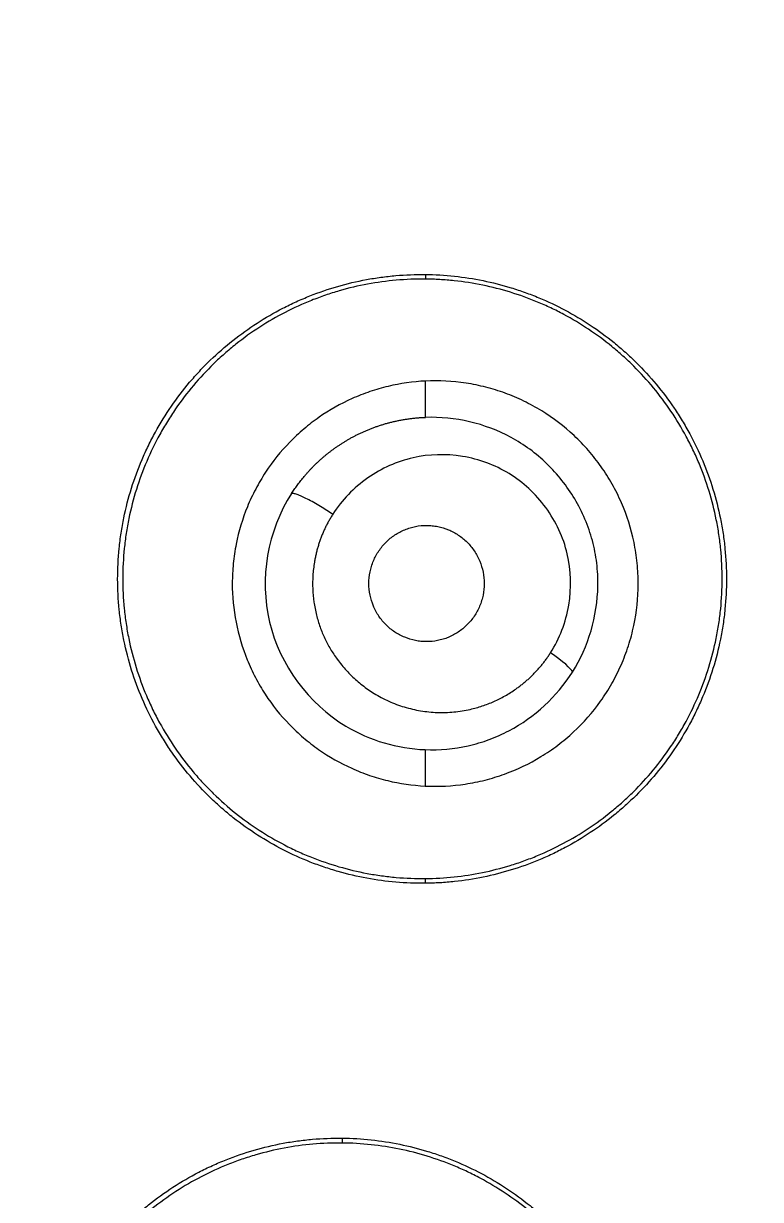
# Model space of a CAD drawing. Extents: x 541 to 1062, y 0 to 382.
# Drawn here: x 928.05 to 933.83, y 271.21 to 280.43 of the extents above; entities that cross this region are included whole.
import ezdxf

# ---------------------------------------------------------------- set-up
doc = ezdxf.new("R2010")
doc.units = 0
doc.header["$LTSCALE"] = 10
doc.header["$MEASUREMENT"] = 0
doc.header["$PDMODE"] = 3
doc.header["$PDSIZE"] = -10
doc.layers.get('0').update_dxf_attribs({"linetype": 'CONTINUOUS'})
doc.layers.get('DEFPOINTS').update_dxf_attribs({"linetype": 'CONTINUOUS'})
doc.layers.add('1', color=7, linetype='CONTINUOUS')
doc.styles.add('Daelim Dimension', font='')
doc.styles.get('Daelim Dimension').set_extended_font_data('NanumGothic')
doc.dimstyles.new('DEFAULT', dxfattribs={"dimscale": 2, "dimtxt": 2, "dimasz": 2, "dimexe": 0, "dimexo": 2, "dimgap": 1, "dimtad": 1, "dimdec": 1, "dimzin": 9, "dimdsep": 46, "dimtxsty": 'Daelim Dimension', "dimcen": 0.5, "dimclrd": 252, "dimclre": 252, "dimclrt": 3, "dimadec": 1, "dimazin": 0, "dimtfac": 1, "dimtdec": 1, "dimtix": 1, "dimtmove": 0, "dimatfit": 3, "dimfxl": 1, "dimtolj": 1, "dimtzin": 1, "dimlwd": 9, "dimlwe": 9, "dimarcsym": 0})

# ---------------------------------------------------------------- blocks, each defined once
blk = doc.blocks.new('*D10')
at = {"color": 5, "linetype": 'ByBlock', "lineweight": 9, "ltscale": 0.5, "transparency": 16777216}
for p, q in [((845.7003, 280.0728), (845.7003, 341.2206)), ((849.7003, 341.2206), (941.7003, 341.2206)), ((945.7003, 280.0745), (945.7003, 341.2206))]:
    blk.add_line(p, q, dxfattribs=at)
at = {"color": 5, "ltscale": 0.5, "transparency": 16777216}
for points in [[(849.7003, 341.8873), (849.7003, 340.5539), (845.7003, 341.2206)], [(941.7003, 341.8873), (941.7003, 340.5539), (945.7003, 341.2206)]]:
    blk.add_solid(points, dxfattribs=at)
at = {"layer": 'DEFPOINTS', "color": 0, "ltscale": 0.5, "transparency": 16777216}
for p in [(945.7003, 341.2206), (845.7003, 276.0728), (945.7003, 276.0745)]:
    blk.add_point(p, dxfattribs=at)
at = {"color": 7, "ltscale": 0.5, "transparency": 16777216, "insert": (895.7003, 346.2206), "char_height": 6, "attachment_point": 5, "style": 'Daelim Dimension'}
blk.add_mtext('\\A1;%%C100', dxfattribs=at)

msp = doc.modelspace()

# ---------------------------------------------------------------- linework, layer by layer
at = {"layer": '1', "color": 7, "linetype": 'Continuous', "lineweight": 13}
for p, q in [((931.2003, 278.459), (931.2003, 278.423)), ((931.2016, 277.3396), (931.2019, 277.6241)), ((931.1989, 274.7354), (931.1986, 274.4509)), ((931.2003, 273.6887), (931.2003, 273.7259)), ((930.548, 271.6919), (930.548, 271.6536))]:
    msp.add_line(p, q, dxfattribs=at)
at = {"layer": '1', "color": 7, "linetype": 'Continuous', "lineweight": 18}
for radius, start, end in [(45.3527, 272.37375, 90), (41.78, 282.53337, 97.46663), (41.2, 272.64772, 90)]:
    msp.add_arc((895.7003, 276.0745), radius, start, end, dxfattribs=at)
at = {"layer": '1', "color": 7, "linetype": 'Continuous', "lineweight": 13}
msp.add_ellipse((932.1001, 275.4963), major_axis=(-0.253, 0.1612), ratio=0.145294, start_param=3.318122, end_param=4.480332, dxfattribs=at)
at = {"layer": '1', "color": 7, "linetype": 'Continuous', "lineweight": 18}
for points, weights in [([(945.7003, 276.0745), (945.7003, 307.3351), (922.9618, 326.0745), (895.7003, 326.0745)], [0.718695432068, 0.639202599743, 0.732970789054, 1]), ([(928.1535, 243.6212), (962.1214, 277.5891), (943.7381, 321.9703), (895.7003, 321.9703)], [1, 0.588455621576, 0.588455621576, 1])]:
    msp.add_rational_spline(points, weights, degree=3, dxfattribs=at)
at = {"layer": '1', "color": 7, "linetype": 'Continuous', "lineweight": 13}
for points, knots in [([(895.7003, 318.4396), (898.4731, 318.4396), (901.2458, 318.1665), (906.6848, 317.0846), (909.351, 316.2759), (914.4744, 314.1537), (916.9316, 312.8403), (921.5426, 309.7593), (923.6963, 307.9918), (927.6176, 304.0705), (929.3851, 301.9168), (932.4661, 297.3058), (933.7795, 294.8486), (935.9017, 289.7252), (936.7104, 287.059), (937.7923, 281.62), (938.0654, 278.8473), (938.0654, 276.0745)], [0, 0, 0, 0, 0.125, 0.125, 0.25, 0.25, 0.375, 0.375, 0.5, 0.5, 0.625, 0.625, 0.75, 0.75, 0.875, 0.875, 1, 1, 1, 1]), ([(932.3533, 275.344), (932.4794, 275.5445), (932.5653, 275.8402), (932.5488, 276.1684), (932.535, 276.2569), (932.5237, 276.3155), (932.517, 276.3447), (932.4782, 276.4889), (932.384, 276.7088), (932.1996, 276.9414), (932.0656, 277.0547), (931.9718, 277.1237), (931.9227, 277.1548), (931.6675, 277.2926), (931.4338, 277.3468), (931.2016, 277.3391)], [0, 0, 0, 0, 0.25, 0.3125, 0.34375, 0.34375, 0.375, 0.375, 0.5, 0.625, 0.6875, 0.6875, 0.75, 0.75, 1, 1, 1, 1]), ([(930.1526, 276.7437), (930.156, 276.749), (930.1628, 276.7594), (930.1734, 276.7751), (930.1843, 276.7908), (930.1956, 276.8065), (930.2073, 276.8222), (930.2194, 276.8379), (930.2318, 276.8536), (930.2446, 276.8693), (930.2578, 276.885), (930.2714, 276.9007), (930.2855, 276.9163), (930.2999, 276.9318), (930.3147, 276.9473), (930.33, 276.9627), (930.3457, 276.978), (930.3618, 276.9932), (930.3783, 277.0083), (930.3953, 277.0232), (930.4127, 277.038), (930.4306, 277.0527), (930.4489, 277.0672), (930.4677, 277.0814), (930.4869, 277.0955), (930.5065, 277.1094), (930.5266, 277.123), (930.5472, 277.1364), (930.5682, 277.1495), (930.5897, 277.1623), (930.6116, 277.1749), (930.634, 277.1871), (930.6568, 277.199), (930.6801, 277.2105), (930.7039, 277.2217), (930.7281, 277.2325), (930.7527, 277.2429), (930.7777, 277.2529), (930.8032, 277.2624), (930.8292, 277.2715), (930.8555, 277.2801), (930.8823, 277.2883), (930.9095, 277.2959), (930.937, 277.3029), (930.965, 277.3095), (930.9934, 277.3154), (931.0221, 277.3208), (931.0512, 277.3256), (931.0806, 277.3298), (931.1104, 277.3333), (931.1405, 277.3361), (931.171, 277.3383), (931.1914, 277.3392), (931.2016, 277.3396)], [0, 0, 0, 0, 0.014743, 0.029673, 0.04479, 0.060096, 0.075589, 0.091272, 0.107144, 0.123205, 0.139456, 0.155898, 0.172531, 0.189356, 0.206372, 0.223581, 0.240982, 0.258577, 0.276365, 0.294348, 0.312526, 0.330898, 0.349466, 0.368231, 0.387191, 0.406349, 0.425705, 0.445258, 0.465011, 0.484962, 0.505112, 0.525463, 0.546015, 0.566767, 0.587721, 0.608878, 0.630237, 0.651799, 0.673565, 0.695535, 0.717711, 0.740091, 0.762678, 0.785471, 0.808471, 0.831679, 0.855096, 0.878721, 0.902555, 0.9266, 0.950855, 0.975322, 1, 1, 1, 1]), ([(930.1526, 276.7437), (929.9625, 276.4493), (929.8988, 276.0755), (930.0609, 275.3956), (930.2852, 275.0956), (930.7667, 274.8068), (930.9819, 274.7446), (931.1989, 274.736)], [0, 0, 0, 0, 0.37771, 0.37771, 0.755419, 0.755419, 1, 1, 1, 1]), ([(930.4747, 276.5798), (930.4601, 276.5897), (930.4446, 276.6), (930.4121, 276.6209), (930.3951, 276.6315), (930.3607, 276.6522), (930.3433, 276.6624), (930.309, 276.6816), (930.2923, 276.6906), (930.2605, 276.7067), (930.2456, 276.7139), (930.2185, 276.7259), (930.2064, 276.7308), (930.1854, 276.7383), (930.1766, 276.7408), (930.1622, 276.7438), (930.1566, 276.7442), (930.1526, 276.7437)], [0, 0, 0, 0, 0.125, 0.125, 0.25, 0.25, 0.375, 0.375, 0.5, 0.5, 0.625, 0.625, 0.75, 0.75, 0.875, 0.875, 1, 1, 1, 1]), ([(938.0654, 276.0745), (938.0654, 273.3017), (937.7923, 270.529), (936.7104, 265.0899), (935.9017, 262.4238), (933.7795, 257.3003), (932.4661, 254.8431), (929.3851, 250.2322), (927.6176, 248.0784), (923.6963, 244.1571), (921.5426, 242.3896), (916.9316, 239.3086), (914.4744, 237.9953), (909.351, 235.8731), (906.6848, 235.0643), (901.8662, 234.1058), (899.7354, 233.8478), (897.5973, 233.7519)], [0, 0, 0, 0, 0.128669, 0.128669, 0.257338, 0.257338, 0.386007, 0.386007, 0.514676, 0.514676, 0.643345, 0.643345, 0.772014, 0.772014, 0.900684, 0.900684, 1, 1, 1, 1]), ([(931.1989, 274.736), (931.3122, 274.7315), (931.4261, 274.7416), (931.5924, 274.7792), (931.647, 274.7954), (931.7535, 274.8349), (932.0129, 274.9509), (932.2302, 275.1484), (932.3533, 275.344)], [0, 0, 0, 0, 0.25, 0.25, 0.375, 0.375, 0.5, 1, 1, 1, 1])]:
    msp.add_open_spline(points, degree=3, knots=knots, dxfattribs=at)
at = {"layer": '1', "color": 7, "linetype": 'Continuous', "lineweight": 18}
for points, knots in [([(931.3045, 296.0517), (932.0696, 294.6666), (932.7537, 293.2374), (933.9508, 290.3105), (934.4637, 288.8127), (935.3118, 285.7689), (935.647, 284.2229), (936.1352, 281.1038), (936.2883, 279.5306), (936.4107, 276.3786), (936.38, 274.7997), (936.1356, 271.6574), (935.9219, 270.0942), (935.3147, 267.0044), (934.9212, 265.4779), (933.96, 262.4822), (933.3924, 261.0131), (932.7417, 259.5826)], [0, 0, 0, 0, 0.125, 0.125, 0.25, 0.25, 0.375, 0.375, 0.5, 0.5, 0.625, 0.625, 0.75, 0.75, 0.875, 0.875, 1, 1, 1, 1]), ([(931.1638, 295.9735), (932.7077, 293.2116), (933.9271, 290.2542), (935.6334, 284.2266), (936.1354, 281.1374), (936.4107, 274.8029), (936.1774, 271.6788), (935.2911, 267.0649), (934.9049, 265.5362), (934.1899, 263.2686), (933.9312, 262.52), (933.5149, 261.4072), (933.3711, 261.0381), (933.0677, 260.3056), (932.9159, 259.9386), (932.7415, 259.5827)], [0, 0, 0, 0, 0.25, 0.25, 0.5, 0.5, 0.75, 0.75, 0.875, 0.875, 0.9375, 0.9375, 0.96875, 0.96875, 1, 1, 1, 1]), ([(931.2003, 273.6887), (931.1228, 273.6879), (930.9691, 273.6937), (930.7417, 273.7244), (930.5923, 273.7594), (930.481, 273.7912), (930.4441, 273.8027), (930.3889, 273.8215), (930.3705, 273.828), (930.334, 273.8414), (930.2432, 273.876), (930.0848, 273.9477), (929.9508, 274.0247), (929.8203, 274.1085), (929.7568, 274.1538), (929.6643, 274.2269), (929.6338, 274.2523), (929.5745, 274.3042), (929.5455, 274.3308), (929.4608, 274.4126), (929.3535, 274.527), (929.2576, 274.6519), (929.19, 274.7496), (929.1682, 274.7828), (929.1261, 274.8507), (929.1057, 274.8855), (929.0476, 274.9907), (928.9777, 275.134), (928.9224, 275.2834), (928.8746, 275.4357), (928.8545, 275.5134), (928.8341, 275.6125), (928.8302, 275.6324), (928.8231, 275.6723), (928.8131, 275.7321), (928.8055, 275.792), (928.7933, 275.9119), (928.7851, 276.0718), (928.7931, 276.2322), (928.8032, 276.3325), (928.8055, 276.3526), (928.8105, 276.3927), (928.8133, 276.4128), (928.8225, 276.4729), (928.8296, 276.5125), (928.8537, 276.6306), (928.8937, 276.7853), (928.9487, 276.9349), (928.9957, 277.0452), (929.0123, 277.0816), (929.0386, 277.1357), (929.0477, 277.1537), (929.0661, 277.1893), (929.1132, 277.2773), (929.2069, 277.4289), (929.3025, 277.5539), (929.3788, 277.6441), (929.405, 277.6736), (929.4589, 277.7313), (929.4868, 277.7596), (929.5718, 277.842), (929.6896, 277.9453), (929.879, 278.081), (930.0136, 278.1589), (930.1004, 278.2035), (930.1179, 278.2123), (930.153, 278.2293), (930.2059, 278.2541), (930.2594, 278.2768), (930.3671, 278.3195), (930.5127, 278.3692), (930.6623, 278.4047), (930.7759, 278.4258), (930.814, 278.432), (930.8908, 278.4425), (930.9294, 278.4468), (931.0452, 278.4569), (931.1227, 278.4598), (931.2003, 278.459)], [0, 0, 0, 0, 0.03125, 0.0625, 0.09375, 0.09375, 0.109375, 0.109375, 0.117187, 0.117187, 0.125, 0.15625, 0.1875, 0.1875, 0.21875, 0.21875, 0.234375, 0.234375, 0.25, 0.25, 0.28125, 0.3125, 0.3125, 0.328125, 0.328125, 0.34375, 0.34375, 0.375, 0.40625, 0.40625, 0.4375, 0.4375, 0.445312, 0.445312, 0.453125, 0.46875, 0.46875, 0.5, 0.53125, 0.53125, 0.539062, 0.539062, 0.546875, 0.546875, 0.5625, 0.5625, 0.59375, 0.625, 0.625, 0.640625, 0.640625, 0.648437, 0.648437, 0.65625, 0.6875, 0.71875, 0.71875, 0.734375, 0.734375, 0.75, 0.75, 0.78125, 0.8125, 0.84375, 0.84375, 0.851562, 0.851562, 0.859375, 0.875, 0.875, 0.90625, 0.9375, 0.9375, 0.953125, 0.953125, 0.96875, 0.96875, 1, 1, 1, 1]), ([(931.2003, 278.459), (931.3533, 278.4573), (931.5039, 278.4411), (931.7262, 278.3958), (931.7997, 278.3771), (931.909, 278.3437), (931.9453, 278.3316), (931.9994, 278.3121), (932.0175, 278.3054), (932.0533, 278.2915), (932.1424, 278.2558), (932.2978, 278.1824), (932.4944, 278.0653), (932.6185, 277.9742), (932.6937, 277.9131), (932.7087, 277.9006), (932.7383, 277.8753), (932.753, 277.8625), (932.7965, 277.8235), (932.8247, 277.7968), (932.9074, 277.715), (933.012, 277.601), (933.1053, 277.4769), (933.171, 277.38), (933.2028, 277.3306), (933.2329, 277.2797), (933.2525, 277.2455), (933.2622, 277.2281), (933.3094, 277.1412), (933.3774, 276.9991), (933.4578, 276.7778), (933.4968, 276.6247), (933.5165, 276.5272), (933.5202, 276.5076), (933.5272, 276.4683), (933.5304, 276.4485), (933.5393, 276.3893), (933.5442, 276.3499), (933.556, 276.2315), (933.5638, 276.0736), (933.5559, 275.9156), (933.5441, 275.7972), (933.5392, 275.7577), (933.5302, 275.6984), (933.527, 275.6787), (933.52, 275.6394), (933.5015, 275.5416), (933.4575, 275.3695), (933.4038, 275.2218), (933.3581, 275.113), (933.3338, 275.0592), (933.2987, 274.9883), (933.2802, 274.9533), (933.2331, 274.8665), (933.1516, 274.7327), (933.0116, 274.5466), (932.9066, 274.4322), (932.8373, 274.3636), (932.8232, 274.3501), (932.7949, 274.3234), (932.752, 274.284), (932.7079, 274.2464), (932.6183, 274.1737), (932.4948, 274.083), (932.3635, 274.0047), (932.2621, 273.9507), (932.2278, 273.9334), (932.1582, 273.9006), (932.1231, 273.8851), (931.9468, 273.8119), (931.8021, 273.7677), (931.5798, 273.7221), (931.5048, 273.7103), (931.3909, 273.6981), (931.3528, 273.6949), (931.2766, 273.6904), (931.2385, 273.6891), (931.2003, 273.6887)], [0, 0, 0, 0, 0.0625, 0.0625, 0.09375, 0.09375, 0.109375, 0.109375, 0.117187, 0.117187, 0.125, 0.15625, 0.1875, 0.21875, 0.21875, 0.226562, 0.226562, 0.234375, 0.234375, 0.25, 0.25, 0.28125, 0.3125, 0.3125, 0.328125, 0.335937, 0.335937, 0.34375, 0.34375, 0.375, 0.40625, 0.4375, 0.4375, 0.445312, 0.445312, 0.453125, 0.453125, 0.46875, 0.46875, 0.5, 0.53125, 0.53125, 0.546875, 0.546875, 0.554687, 0.554687, 0.5625, 0.59375, 0.625, 0.625, 0.640625, 0.648437, 0.65625, 0.65625, 0.6875, 0.71875, 0.75, 0.75, 0.757813, 0.757813, 0.765625, 0.78125, 0.78125, 0.8125, 0.84375, 0.84375, 0.859375, 0.859375, 0.875, 0.875, 0.9375, 0.9375, 0.96875, 0.96875, 0.984375, 0.984375, 1, 1, 1, 1]), ([(931.2003, 278.423), (931.1237, 278.4237), (930.9716, 278.4177), (930.7469, 278.387), (930.5992, 278.3521), (930.4894, 278.3203), (930.4529, 278.3088), (930.3984, 278.2902), (930.3803, 278.2837), (930.3443, 278.2704), (930.2549, 278.236), (930.0988, 278.1648), (929.9669, 278.0885), (929.8385, 278.0055), (929.7761, 277.9607), (929.7003, 277.9004), (929.6852, 277.8881), (929.6554, 277.8631), (929.6112, 277.8253), (929.5687, 277.7859), (929.4857, 277.7053), (929.3806, 277.5926), (929.2867, 277.4697), (929.2205, 277.3735), (929.1992, 277.3408), (929.158, 277.274), (929.1381, 277.2399), (929.0815, 277.1368), (929.0132, 276.9963), (928.9593, 276.8499), (928.9126, 276.7006), (928.8929, 276.6244), (928.8729, 276.5273), (928.8692, 276.5078), (928.8622, 276.4688), (928.8525, 276.4103), (928.845, 276.3517), (928.8331, 276.2344), (928.825, 276.0778), (928.8327, 275.9207), (928.8424, 275.8224), (928.8446, 275.8027), (928.8496, 275.7633), (928.8523, 275.7436), (928.8612, 275.6848), (928.868, 275.6459), (928.8915, 275.5301), (928.9304, 275.3783), (928.9841, 275.2314), (929.0299, 275.1231), (929.0461, 275.0873), (929.0719, 275.034), (929.0807, 275.0164), (929.0987, 274.9814), (929.1448, 274.8947), (929.2366, 274.7454), (929.3302, 274.6221), (929.4051, 274.5331), (929.4436, 274.4895), (929.4839, 274.4473), (929.5111, 274.4194), (929.5249, 274.4056), (929.5947, 274.3377), (929.7106, 274.2356), (929.8969, 274.1013), (930.0294, 274.0242), (930.132, 273.9711), (930.1667, 273.9542), (930.2366, 273.9223), (930.2717, 273.9072), (930.378, 273.8648), (930.5217, 273.8155), (930.6692, 273.7802), (930.7814, 273.7592), (930.819, 273.7531), (930.8947, 273.7426), (930.9329, 273.7383), (931.0472, 273.7282), (931.1237, 273.7252), (931.2003, 273.7259)], [0, 0, 0, 0, 0.03125, 0.0625, 0.09375, 0.09375, 0.109375, 0.109375, 0.117187, 0.117187, 0.125, 0.15625, 0.1875, 0.1875, 0.21875, 0.21875, 0.226562, 0.226562, 0.234375, 0.25, 0.25, 0.28125, 0.3125, 0.3125, 0.328125, 0.328125, 0.34375, 0.34375, 0.375, 0.40625, 0.40625, 0.4375, 0.4375, 0.445312, 0.445312, 0.453125, 0.46875, 0.46875, 0.5, 0.53125, 0.53125, 0.539062, 0.539062, 0.546875, 0.546875, 0.5625, 0.5625, 0.59375, 0.625, 0.625, 0.640625, 0.640625, 0.648437, 0.648437, 0.65625, 0.6875, 0.71875, 0.71875, 0.734375, 0.742187, 0.742187, 0.75, 0.75, 0.78125, 0.8125, 0.84375, 0.84375, 0.859375, 0.859375, 0.875, 0.875, 0.90625, 0.9375, 0.9375, 0.953125, 0.953125, 0.96875, 0.96875, 1, 1, 1, 1]), ([(931.2003, 273.7259), (931.3516, 273.7274), (931.5005, 273.7433), (931.7201, 273.7881), (931.7927, 273.8065), (931.9007, 273.8396), (931.9365, 273.8515), (931.9901, 273.8707), (932.0079, 273.8774), (932.0433, 273.8911), (932.1312, 273.9263), (932.2844, 273.9988), (932.4783, 274.1145), (932.6006, 274.2044), (932.6896, 274.2768), (932.7189, 274.3018), (932.7759, 274.353), (932.8037, 274.3793), (932.885, 274.4598), (932.9878, 274.5721), (933.0795, 274.6942), (933.1441, 274.7896), (933.1753, 274.8382), (933.2049, 274.8883), (933.2242, 274.922), (933.2337, 274.939), (933.2799, 275.0244), (933.3467, 275.1637), (933.4256, 275.381), (933.464, 275.5313), (933.4873, 275.6462), (933.4941, 275.6849), (933.5058, 275.7622), (933.5107, 275.8009), (933.5223, 275.9169), (933.5302, 276.0717), (933.5227, 276.2267), (933.5113, 276.343), (933.5065, 276.3818), (933.4978, 276.44), (933.4947, 276.4593), (933.4879, 276.4979), (933.4699, 276.5938), (933.4271, 276.7629), (933.3748, 276.9081), (933.3301, 277.0151), (933.3064, 277.0681), (933.2806, 277.1204), (933.263, 277.1551), (933.254, 277.1724), (933.2079, 277.2579), (933.128, 277.3898), (932.9906, 277.5735), (932.8874, 277.6866), (932.8192, 277.7543), (932.8053, 277.7678), (932.7774, 277.7942), (932.7351, 277.8332), (932.6917, 277.8704), (932.6033, 277.9425), (932.4815, 278.0323), (932.3519, 278.1099), (932.2517, 278.1635), (932.2178, 278.1806), (932.149, 278.2132), (932.1143, 278.2286), (931.9397, 278.3012), (931.7964, 278.3451), (931.5762, 278.3903), (931.5019, 278.4018), (931.3891, 278.4139), (931.3514, 278.417), (931.2759, 278.4214), (931.2381, 278.4226), (931.2003, 278.423)], [0, 0, 0, 0, 0.0625, 0.0625, 0.09375, 0.09375, 0.109375, 0.109375, 0.117188, 0.117188, 0.125, 0.15625, 0.1875, 0.21875, 0.21875, 0.234375, 0.234375, 0.25, 0.25, 0.28125, 0.3125, 0.3125, 0.328125, 0.335938, 0.335938, 0.34375, 0.34375, 0.375, 0.40625, 0.4375, 0.4375, 0.453125, 0.453125, 0.46875, 0.46875, 0.5, 0.53125, 0.53125, 0.546875, 0.546875, 0.554688, 0.554688, 0.5625, 0.59375, 0.625, 0.625, 0.640625, 0.648438, 0.648438, 0.65625, 0.65625, 0.6875, 0.71875, 0.75, 0.75, 0.757813, 0.757813, 0.765625, 0.78125, 0.78125, 0.8125, 0.84375, 0.84375, 0.859375, 0.859375, 0.875, 0.875, 0.9375, 0.9375, 0.96875, 0.96875, 0.984375, 0.984375, 1, 1, 1, 1]), ([(931.2019, 277.6241), (931.1022, 277.6194), (931.0044, 277.6054), (930.8605, 277.5711), (930.813, 277.5574), (930.7425, 277.5335), (930.7191, 277.5249), (930.6726, 277.5066), (930.6494, 277.4969), (930.5353, 277.4458), (930.4488, 277.3968), (930.3263, 277.3113), (930.2866, 277.2808), (930.229, 277.2319), (930.2101, 277.2151), (930.173, 277.1804), (930.1549, 277.1627), (930.0669, 277.0723), (930.0039, 276.9939), (929.9206, 276.8671), (929.8946, 276.8233), (929.8587, 276.7552), (929.8473, 276.7322), (929.8256, 276.6858), (929.8154, 276.6624), (929.7671, 276.5446), (929.7377, 276.4471), (929.7127, 276.3213), (929.7083, 276.2959), (929.7007, 276.2448), (929.6975, 276.219), (929.69, 276.1422), (929.6874, 276.091), (929.6872, 275.9376), (929.6968, 275.8357), (929.7364, 275.6324), (929.7657, 275.5346), (929.8231, 275.3932), (929.8445, 275.347), (929.8801, 275.279), (929.8926, 275.2565), (929.9185, 275.2123), (929.9319, 275.1907), (930.0014, 275.0843), (930.0644, 275.0056), (930.1521, 274.9151), (930.1701, 274.8973), (930.207, 274.8627), (930.2259, 274.8457), (930.2836, 274.7966), (930.3232, 274.7659), (930.4458, 274.68), (930.5323, 274.6307), (930.6464, 274.5793), (930.6696, 274.5695), (930.7161, 274.5511), (930.7394, 274.5425), (930.8099, 274.5185), (930.8573, 274.5047), (931.0011, 274.4701), (931.0989, 274.4559), (931.1986, 274.4509)], [0, 0, 0, 0, 0.0625, 0.0625, 0.09375, 0.09375, 0.109375, 0.109375, 0.125, 0.125, 0.1875, 0.1875, 0.21875, 0.21875, 0.234375, 0.234375, 0.25, 0.25, 0.3125, 0.3125, 0.34375, 0.34375, 0.359375, 0.359375, 0.375, 0.375, 0.4375, 0.4375, 0.453125, 0.453125, 0.46875, 0.46875, 0.5, 0.5, 0.5625, 0.5625, 0.625, 0.625, 0.65625, 0.65625, 0.671875, 0.671875, 0.6875, 0.6875, 0.75, 0.75, 0.765625, 0.765625, 0.78125, 0.78125, 0.8125, 0.8125, 0.875, 0.875, 0.890625, 0.890625, 0.90625, 0.90625, 0.9375, 0.9375, 1, 1, 1, 1]), ([(931.1986, 274.4509), (931.3048, 274.4456), (931.4097, 274.451), (931.5654, 274.4742), (931.617, 274.4846), (931.6939, 274.504), (931.7194, 274.5112), (931.7704, 274.5268), (931.7956, 274.5352), (931.9202, 274.5804), (932.0153, 274.626), (932.1512, 274.7088), (932.1953, 274.7387), (932.2812, 274.8037), (932.3223, 274.8382), (932.4397, 274.9473), (932.5103, 275.0275), (932.5889, 275.1376), (932.6041, 275.1601), (932.6335, 275.2061), (932.6475, 275.2294), (932.6877, 275.3001), (932.7363, 275.3968), (932.7748, 275.4979), (932.7999, 275.5756), (932.8076, 275.6017), (932.8218, 275.6547), (932.8282, 275.6815), (932.8567, 275.8159), (932.8681, 275.9241), (932.8685, 276.0877), (932.8659, 276.1424), (932.8548, 276.2522), (932.8464, 276.3063), (932.8132, 276.4663), (932.7804, 276.5698), (932.7259, 276.6953), (932.7143, 276.7201), (932.69, 276.7689), (932.6773, 276.7929), (932.6374, 276.8636), (932.5798, 276.9547), (932.5133, 277.0394), (932.4601, 277.1005), (932.4417, 277.1205), (932.4042, 277.1594), (932.385, 277.1783), (932.2871, 277.2698), (932.2026, 277.3343), (932.0891, 277.4041), (932.066, 277.4175), (932.019, 277.4432), (931.9952, 277.4555), (931.9234, 277.4902), (931.826, 277.5314), (931.7255, 277.5627), (931.6234, 277.5889), (931.5715, 277.5996), (931.4138, 277.6237), (931.3081, 277.6292), (931.2019, 277.6241)], [0, 0, 0, 0, 0.0625, 0.0625, 0.09375, 0.09375, 0.109375, 0.109375, 0.125, 0.125, 0.1875, 0.1875, 0.21875, 0.21875, 0.25, 0.25, 0.3125, 0.3125, 0.328125, 0.328125, 0.34375, 0.34375, 0.375, 0.40625, 0.40625, 0.421875, 0.421875, 0.4375, 0.4375, 0.5, 0.5, 0.53125, 0.53125, 0.5625, 0.5625, 0.625, 0.625, 0.640625, 0.640625, 0.65625, 0.65625, 0.6875, 0.71875, 0.71875, 0.734375, 0.734375, 0.75, 0.75, 0.8125, 0.8125, 0.828125, 0.828125, 0.84375, 0.84375, 0.875, 0.90625, 0.90625, 0.9375, 0.9375, 1, 1, 1, 1]), ([(932.1811, 275.495), (932.2532, 275.6081), (932.3006, 275.7319), (932.3471, 276.0046), (932.343, 276.1393), (932.2967, 276.3349), (932.275, 276.3977), (932.2191, 276.5185), (932.1841, 276.5773), (932.0645, 276.7412), (931.9671, 276.8309), (931.7446, 276.967), (931.6226, 277.0119), (931.3601, 277.0549), (931.2317, 277.0514), (930.976, 276.9935), (930.859, 276.9419), (930.6378, 276.7874), (930.5465, 276.6924), (930.4747, 276.5798)], [0, 0, 0, 0, 0.125, 0.125, 0.25, 0.25, 0.3125, 0.3125, 0.375, 0.375, 0.5, 0.5, 0.625, 0.625, 0.75, 0.75, 0.875, 0.875, 1, 1, 1, 1]), ([(930.4747, 276.5798), (930.4719, 276.5754), (930.4664, 276.5667), (930.4583, 276.5535), (930.4505, 276.5402), (930.4429, 276.5267), (930.4355, 276.5132), (930.4283, 276.4996), (930.4214, 276.4859), (930.4147, 276.4721), (930.4082, 276.4581), (930.4019, 276.4441), (930.3958, 276.43), (930.3899, 276.4158), (930.3843, 276.4014), (930.3789, 276.387), (930.3737, 276.3725), (930.3687, 276.3578), (930.364, 276.3431), (930.3595, 276.3283), (930.3552, 276.3133), (930.3511, 276.2983), (930.3472, 276.2832), (930.3436, 276.2679), (930.3401, 276.2526), (930.3369, 276.2371), (930.3339, 276.2216), (930.3259, 276.1764), (930.317, 276.1014), (930.3155, 275.9963), (930.3251, 275.8921), (930.3453, 275.7918), (930.3742, 275.6965), (930.4108, 275.6073), (930.4557, 275.5227), (930.5017, 275.4537), (930.5447, 275.3983), (930.5821, 275.3551), (930.6215, 275.3143), (930.6629, 275.276), (930.7062, 275.2402), (930.7514, 275.2068), (930.8192, 275.1625), (930.9127, 275.1129), (931.0353, 275.0673), (931.163, 275.038), (931.2933, 275.0246), (931.4238, 275.0283), (931.5418, 275.0472), (931.6465, 275.0763), (931.7378, 275.1116), (931.8256, 275.156), (931.89, 275.1969), (931.9336, 275.2283), (931.958, 275.2471), (931.9818, 275.2666), (932.0048, 275.2866), (932.0272, 275.3072), (932.0489, 275.3285), (932.0698, 275.3504), (932.0901, 275.373), (932.1097, 275.3961), (932.1287, 275.4199), (932.1469, 275.4443), (932.1644, 275.4693), (932.1755, 275.4864), (932.1811, 275.495)], [0, 0, 0, 0, 0.004844, 0.009676, 0.014498, 0.019311, 0.024115, 0.028913, 0.033705, 0.038493, 0.043278, 0.04806, 0.052843, 0.057626, 0.06241, 0.067198, 0.071991, 0.076788, 0.081593, 0.086406, 0.091228, 0.096061, 0.100905, 0.105763, 0.110634, 0.115521, 0.120424, 0.125345, 0.158126, 0.190427, 0.222628, 0.255114, 0.285342, 0.315167, 0.344883, 0.374786, 0.392899, 0.410838, 0.428657, 0.446408, 0.464147, 0.481928, 0.499805, 0.541215, 0.582635, 0.624735, 0.666756, 0.708276, 0.749949, 0.781302, 0.812421, 0.843594, 0.875103, 0.884925, 0.894678, 0.904373, 0.914017, 0.923619, 0.933188, 0.942733, 0.952263, 0.961787, 0.971313, 0.980851, 0.990411, 1, 1, 1, 1]), ([(930.7581, 276.038), (930.7581, 276.0685), (930.7612, 276.0985), (930.7701, 276.1427), (930.7737, 276.1573), (930.7826, 276.1862), (930.7878, 276.2006), (930.8052, 276.2422), (930.8193, 276.2685), (930.8444, 276.3057), (930.8534, 276.3178), (930.8725, 276.3408), (930.8825, 276.3518), (930.914, 276.383), (930.9368, 276.4017), (930.9864, 276.4346), (931.0123, 276.4482), (931.0528, 276.4649), (931.0666, 276.4698), (931.0947, 276.4782), (931.109, 276.4818), (931.1521, 276.4902), (931.181, 276.493), (931.2246, 276.493), (931.2393, 276.4923), (931.2685, 276.4894), (931.283, 276.4872), (931.3258, 276.4787), (931.3537, 276.4703), (931.3944, 276.4535), (931.4078, 276.4471), (931.4338, 276.4333), (931.4464, 276.4257), (931.483, 276.4014), (931.5058, 276.3828), (931.5376, 276.3511), (931.5477, 276.34), (931.5666, 276.3171), (931.5843, 276.2933), (931.5997, 276.2678), (931.6139, 276.2413), (931.6204, 276.2276), (931.6378, 276.1858), (931.6465, 276.1571), (931.6583, 276.0981), (931.6614, 276.0676), (931.6613, 276.0371)], [0, 0, 0, 0, 0.0625, 0.0625, 0.09375, 0.09375, 0.125, 0.125, 0.1875, 0.1875, 0.21875, 0.21875, 0.25, 0.25, 0.3125, 0.3125, 0.375, 0.375, 0.40625, 0.40625, 0.4375, 0.4375, 0.5, 0.5, 0.53125, 0.53125, 0.5625, 0.5625, 0.625, 0.625, 0.65625, 0.65625, 0.6875, 0.6875, 0.75, 0.75, 0.78125, 0.78125, 0.8125, 0.84375, 0.84375, 0.875, 0.875, 0.9375, 0.9375, 1, 1, 1, 1]), ([(931.0556, 240.7191), (931.5335, 241.197), (932.0082, 241.6911), (932.9489, 242.7125), (933.4149, 243.2398), (934.3356, 244.3283), (934.7903, 244.8895), (935.6858, 246.0462), (936.1265, 246.6418), (936.9911, 247.8676), (937.415, 248.4979), (938.2429, 249.793), (938.6469, 250.458), (939.4318, 251.8223), (939.8128, 252.5216), (940.5482, 253.9541), (940.9028, 254.6873), (941.5821, 256.1864), (941.9069, 256.9524), (942.5234, 258.516), (942.8151, 259.3135), (943.3619, 260.9383), (943.617, 261.7655), (944.0875, 263.4477), (944.3029, 264.3026), (944.6905, 266.0373), (944.8629, 266.9172), (945.1615, 268.6989), (945.2879, 269.6007), (945.4919, 271.423), (945.5695, 272.3434), (945.6737, 274.1989), (945.7003, 275.134), (945.7003, 276.0745)], [0, 0, 0, 0, 0.0625, 0.0625, 0.125, 0.125, 0.1875, 0.1875, 0.25, 0.25, 0.3125, 0.3125, 0.375, 0.375, 0.4375, 0.4375, 0.5, 0.5, 0.5625, 0.5625, 0.625, 0.625, 0.6875, 0.6875, 0.75, 0.75, 0.8125, 0.8125, 0.875, 0.875, 0.9375, 0.9375, 1, 1, 1, 1]), ([(931.6613, 276.0371), (931.6613, 276.0065), (931.6583, 275.9766), (931.6494, 275.9324), (931.6457, 275.9178), (931.6369, 275.8888), (931.6317, 275.8745), (931.6143, 275.8329), (931.6001, 275.8066), (931.5751, 275.7694), (931.566, 275.7573), (931.547, 275.7342), (931.537, 275.7233), (931.5055, 275.692), (931.4826, 275.6734), (931.4331, 275.6405), (931.4071, 275.6268), (931.3666, 275.6102), (931.3529, 275.6053), (931.3248, 275.5968), (931.3104, 275.5933), (931.2674, 275.5848), (931.2385, 275.582), (931.1948, 275.582), (931.1802, 275.5828), (931.1509, 275.5857), (931.1365, 275.5878), (931.0937, 275.5964), (931.0658, 275.6048), (931.0251, 275.6216), (931.0117, 275.6279), (930.9857, 275.6418), (930.9731, 275.6493), (930.9365, 275.6737), (930.9136, 275.6923), (930.8818, 275.7239), (930.8718, 275.735), (930.8529, 275.7579), (930.8352, 275.7818), (930.8198, 275.8073), (930.8056, 275.8337), (930.799, 275.8475), (930.7817, 275.8892), (930.7729, 275.9179), (930.7611, 275.9769), (930.7581, 276.0075), (930.7581, 276.038)], [0, 0, 0, 0, 0.0625, 0.0625, 0.09375, 0.09375, 0.125, 0.125, 0.1875, 0.1875, 0.21875, 0.21875, 0.25, 0.25, 0.3125, 0.3125, 0.375, 0.375, 0.40625, 0.40625, 0.4375, 0.4375, 0.5, 0.5, 0.53125, 0.53125, 0.5625, 0.5625, 0.625, 0.625, 0.65625, 0.65625, 0.6875, 0.6875, 0.75, 0.75, 0.78125, 0.78125, 0.8125, 0.84375, 0.84375, 0.875, 0.875, 0.9375, 0.9375, 1, 1, 1, 1]), ([(930.548, 266.9189), (930.4704, 266.9181), (930.3165, 266.9239), (930.0894, 266.9546), (929.9403, 266.9895), (929.8295, 267.0211), (929.7927, 267.0326), (929.7378, 267.0512), (929.7195, 267.0577), (929.6831, 267.071), (929.5927, 267.1053), (929.435, 267.1765), (929.2352, 267.2909), (929.109, 267.3804), (929.0324, 267.4405), (929.0172, 267.4528), (928.9871, 267.4777), (928.9721, 267.4904), (928.9278, 267.5288), (928.899, 267.5551), (928.8146, 267.636), (928.7077, 267.7489), (928.612, 267.8721), (928.5446, 267.9684), (928.5119, 268.0176), (928.4809, 268.0682), (928.4606, 268.1023), (928.4506, 268.1196), (928.4019, 268.2064), (928.3313, 268.3484), (928.2753, 268.4963), (928.2265, 268.6472), (928.2058, 268.7241), (928.1847, 268.8222), (928.1807, 268.8419), (928.1732, 268.8815), (928.1697, 268.9014), (928.1599, 268.9613), (928.1545, 269.0012), (928.1411, 269.1209), (928.1314, 269.2808), (928.1378, 269.441), (928.1488, 269.5613), (928.1534, 269.6014), (928.1649, 269.6817), (928.1716, 269.7219), (928.1949, 269.8412), (928.2337, 269.9974), (928.2877, 270.1483), (928.334, 270.2594), (928.3586, 270.3145), (928.3853, 270.3688), (928.4036, 270.4048), (928.413, 270.4228), (928.4611, 270.5117), (928.5028, 270.5801), (928.5923, 270.712), (928.6881, 270.8388), (928.7961, 270.9557), (928.8675, 271.0255), (928.882, 271.0394), (928.9112, 271.0665), (928.9554, 271.1066), (929.0008, 271.1447), (929.0931, 271.2186), (929.2203, 271.3103), (929.3557, 271.3891), (929.4429, 271.4342), (929.4604, 271.443), (929.4958, 271.4602), (929.5137, 271.4686), (929.5673, 271.4931), (929.6033, 271.5084), (929.7119, 271.5516), (929.8585, 271.6018), (930.0088, 271.6375), (930.1228, 271.6587), (930.161, 271.6649), (930.2379, 271.6754), (930.2766, 271.6797), (930.3928, 271.6898), (930.4704, 271.6928), (930.548, 271.6919)], [0, 0, 0, 0, 0.03125, 0.0625, 0.09375, 0.09375, 0.109375, 0.109375, 0.117188, 0.117188, 0.125, 0.15625, 0.1875, 0.21875, 0.21875, 0.226563, 0.226563, 0.234375, 0.234375, 0.25, 0.25, 0.28125, 0.3125, 0.3125, 0.328125, 0.335938, 0.335938, 0.34375, 0.34375, 0.375, 0.40625, 0.40625, 0.4375, 0.4375, 0.445313, 0.445313, 0.453125, 0.453125, 0.46875, 0.46875, 0.5, 0.53125, 0.53125, 0.546875, 0.546875, 0.5625, 0.5625, 0.59375, 0.625, 0.625, 0.640625, 0.648438, 0.648438, 0.65625, 0.65625, 0.6875, 0.6875, 0.71875, 0.75, 0.75, 0.757813, 0.757813, 0.765625, 0.78125, 0.78125, 0.8125, 0.84375, 0.84375, 0.851563, 0.851563, 0.859375, 0.859375, 0.875, 0.875, 0.90625, 0.9375, 0.9375, 0.953125, 0.953125, 0.96875, 0.96875, 1, 1, 1, 1]), ([(930.548, 271.6536), (930.4713, 271.6543), (930.319, 271.6483), (930.0936, 271.6173), (929.9454, 271.5822), (929.835, 271.5502), (929.7983, 271.5385), (929.7253, 271.5134), (929.6891, 271.5), (929.582, 271.4571), (929.4426, 271.3932), (929.3101, 271.3161), (929.181, 271.2321), (929.1182, 271.1868), (929.0419, 271.1257), (929.0268, 271.1132), (928.9969, 271.0881), (928.9526, 271.0498), (928.91, 271.01), (928.8268, 270.9285), (928.7215, 270.8147), (928.6275, 270.6904), (928.5614, 270.5931), (928.5401, 270.56), (928.499, 270.4924), (928.4793, 270.4581), (928.4231, 270.3543), (928.3554, 270.2129), (928.3023, 270.0656), (928.2679, 269.9528), (928.252, 269.8959), (928.2383, 269.8381), (928.2296, 269.7994), (928.2255, 269.7799), (928.2063, 269.6826), (928.1837, 269.5266), (928.1732, 269.2918), (928.182, 269.1347), (928.1925, 269.0363), (928.1948, 269.0166), (928.2, 268.9775), (928.2085, 268.9189), (928.2192, 268.861), (928.2433, 268.7462), (928.2828, 268.5955), (928.3371, 268.4495), (928.3757, 268.3597), (928.3837, 268.3419), (928.4, 268.3062), (928.4084, 268.2885), (928.4343, 268.2358), (928.4523, 268.2013), (928.5087, 268.0994), (928.5902, 267.9682), (928.6837, 267.846), (928.7584, 267.7578), (928.7841, 267.729), (928.8237, 267.6866), (928.8372, 267.6726), (928.8643, 267.645), (928.9328, 267.577), (929.0623, 267.4634), (929.2477, 267.3302), (929.3798, 267.2536), (929.465, 267.2096), (929.4822, 267.201), (929.5166, 267.1842), (929.5685, 267.1598), (929.621, 267.1374), (929.7267, 267.0952), (929.8698, 267.0461), (930.0171, 267.0109), (930.1291, 266.9899), (930.1667, 266.9837), (930.2425, 266.9733), (930.2806, 266.9689), (930.3949, 266.9588), (930.4713, 266.9558), (930.548, 266.9565)], [0, 0, 0, 0, 0.03125, 0.0625, 0.09375, 0.09375, 0.109375, 0.109375, 0.125, 0.125, 0.15625, 0.1875, 0.1875, 0.21875, 0.21875, 0.226563, 0.226563, 0.234375, 0.25, 0.25, 0.28125, 0.3125, 0.3125, 0.328125, 0.328125, 0.34375, 0.34375, 0.375, 0.40625, 0.40625, 0.421875, 0.429688, 0.429688, 0.4375, 0.4375, 0.46875, 0.5, 0.53125, 0.53125, 0.539063, 0.539063, 0.546875, 0.5625, 0.5625, 0.59375, 0.625, 0.625, 0.632813, 0.632813, 0.640625, 0.640625, 0.65625, 0.65625, 0.6875, 0.71875, 0.71875, 0.734375, 0.734375, 0.742188, 0.742188, 0.75, 0.78125, 0.8125, 0.84375, 0.84375, 0.851563, 0.851563, 0.859375, 0.875, 0.875, 0.90625, 0.9375, 0.9375, 0.953125, 0.953125, 0.96875, 0.96875, 1, 1, 1, 1]), ([(930.548, 271.6919), (930.6246, 271.6911), (930.7764, 271.6821), (931, 271.6474), (931.1464, 271.6103), (931.2553, 271.5771), (931.2914, 271.5651), (931.3632, 271.5394), (931.399, 271.5256), (931.5753, 271.4527), (931.7091, 271.3817), (931.8993, 271.2563), (931.9609, 271.2113), (932.0357, 271.151), (932.0505, 271.1388), (932.0799, 271.1138), (932.0946, 271.1012), (932.1379, 271.0626), (932.166, 271.0363), (932.2484, 270.9555), (932.3527, 270.8428), (932.4458, 270.7204), (932.5333, 270.5931), (932.5742, 270.5269), (932.6217, 270.4409), (932.631, 270.4236), (932.6491, 270.3887), (932.6755, 270.3362), (932.7, 270.283), (932.7462, 270.1754), (932.8006, 270.0292), (932.8407, 269.8776), (932.8653, 269.7617), (932.8725, 269.7227), (932.882, 269.6637), (932.8849, 269.644), (932.8902, 269.6045), (932.9023, 269.5059), (932.9128, 269.3284), (932.9064, 269.1705), (932.8958, 269.0521), (932.889, 268.9929), (932.8799, 268.9337), (932.8733, 268.8943), (932.8698, 268.8745), (932.8509, 268.7761), (932.813, 268.6216), (932.7339, 268.3981), (932.6666, 268.2546), (932.6198, 268.1667), (932.6102, 268.1492), (932.5906, 268.1145), (932.5606, 268.0629), (932.5289, 268.0128), (932.4633, 267.9146), (932.3698, 267.7886), (932.2647, 267.6726), (932.1952, 267.6032), (932.1812, 267.5895), (932.1526, 267.5624), (932.1382, 267.549), (932.0945, 267.5094), (932.0648, 267.4839), (931.9744, 267.4098), (931.8498, 267.3176), (931.7176, 267.2383), (931.6156, 267.1836), (931.5811, 267.1662), (931.5112, 267.133), (931.4757, 267.1172), (931.3689, 267.0727), (931.2247, 267.0207), (931.0038, 266.9642), (930.8533, 266.9406), (930.7392, 266.9283), (930.7009, 266.9252), (930.6245, 266.9207), (930.5863, 266.9193), (930.548, 266.9189)], [0, 0, 0, 0, 0.03125, 0.0625, 0.09375, 0.09375, 0.109375, 0.109375, 0.125, 0.125, 0.1875, 0.1875, 0.21875, 0.21875, 0.226563, 0.226563, 0.234375, 0.234375, 0.25, 0.25, 0.28125, 0.3125, 0.3125, 0.34375, 0.34375, 0.351562, 0.351562, 0.359375, 0.375, 0.375, 0.40625, 0.4375, 0.4375, 0.453125, 0.453125, 0.460937, 0.460937, 0.46875, 0.5, 0.53125, 0.53125, 0.546875, 0.554687, 0.554687, 0.5625, 0.5625, 0.59375, 0.625, 0.65625, 0.65625, 0.664062, 0.664062, 0.671875, 0.6875, 0.6875, 0.71875, 0.75, 0.75, 0.757812, 0.757812, 0.765625, 0.765625, 0.78125, 0.78125, 0.8125, 0.84375, 0.84375, 0.859375, 0.859375, 0.875, 0.875, 0.90625, 0.9375, 0.96875, 0.96875, 0.984375, 0.984375, 1, 1, 1, 1]), ([(930.548, 266.9565), (930.6238, 266.9572), (930.7742, 266.966), (930.9964, 267.0004), (931.1423, 267.0375), (931.2509, 267.0708), (931.2869, 267.0828), (931.3407, 267.1022), (931.3586, 267.1089), (931.3942, 267.1227), (931.4825, 267.1583), (931.6365, 267.2315), (931.7665, 267.3094), (931.893, 267.3938), (931.9545, 267.4393), (932.0291, 267.5004), (932.0439, 267.5128), (932.0732, 267.5381), (932.1166, 267.5764), (932.1584, 267.6161), (932.2399, 267.6975), (932.3429, 267.811), (932.4347, 267.9345), (932.4993, 268.031), (932.5201, 268.0638), (932.5502, 268.114), (932.56, 268.1309), (932.5793, 268.1649), (932.6263, 268.2504), (932.7006, 268.4081), (932.7525, 268.5539), (932.7972, 268.7025), (932.816, 268.7781), (932.8386, 268.8938), (932.8451, 268.9324), (932.8562, 269.0096), (932.8608, 269.0483), (932.8716, 269.1642), (932.8783, 269.3189), (932.8697, 269.4738), (932.8575, 269.5901), (932.8524, 269.629), (932.8404, 269.706), (932.8334, 269.7442), (932.8098, 269.8579), (932.7711, 270.0071), (932.7181, 270.1513), (932.673, 270.2577), (932.657, 270.2928), (932.6318, 270.3451), (932.6231, 270.3624), (932.6054, 270.3968), (932.5603, 270.4819), (932.4706, 270.6285), (932.3792, 270.7498), (932.3062, 270.8373), (932.2812, 270.866), (932.2296, 270.9221), (932.2031, 270.9496), (932.1214, 271.0302), (932.0084, 271.1313), (931.8267, 271.2649), (931.6975, 271.342), (931.6142, 271.3864), (931.5974, 271.3951), (931.5636, 271.4121), (931.5465, 271.4204), (931.4952, 271.4447), (931.4607, 271.46), (931.287, 271.532), (931.1442, 271.5758), (930.9242, 271.6209), (930.8499, 271.6325), (930.6993, 271.6485), (930.6238, 271.6529), (930.548, 271.6536)], [0, 0, 0, 0, 0.03125, 0.0625, 0.09375, 0.09375, 0.109375, 0.109375, 0.117188, 0.117188, 0.125, 0.15625, 0.1875, 0.1875, 0.21875, 0.21875, 0.226563, 0.226563, 0.234375, 0.25, 0.25, 0.28125, 0.3125, 0.3125, 0.328125, 0.328125, 0.335938, 0.335938, 0.34375, 0.375, 0.40625, 0.40625, 0.4375, 0.4375, 0.453125, 0.453125, 0.46875, 0.46875, 0.5, 0.53125, 0.53125, 0.546875, 0.546875, 0.5625, 0.5625, 0.59375, 0.625, 0.625, 0.640625, 0.640625, 0.648438, 0.648438, 0.65625, 0.6875, 0.71875, 0.71875, 0.734375, 0.734375, 0.75, 0.75, 0.78125, 0.8125, 0.84375, 0.84375, 0.851563, 0.851563, 0.859375, 0.859375, 0.875, 0.875, 0.9375, 0.9375, 0.96875, 0.96875, 1, 1, 1, 1])]:
    msp.add_open_spline(points, degree=3, knots=knots, dxfattribs=at)

# ---------------------------------------------------------------- dimensions: what is measured, and where the dimension line sits
at = {"ltscale": 0.5}
dim = msp.add_linear_dim(base=(945.7003, 341.2206), p1=(845.7003, 276.0728), p2=(945.7003, 276.0745), text='%%C<>', dimstyle='DEFAULT', override={"dimtxt": 3, "dimclrd": 5, "dimclre": 5, "dimclrt": 7, "dimfxl": 1.25, "dimarcsym": 1}, dxfattribs=at)
dim.commit()
dim.dimension.update_dxf_attribs({"geometry": '*D10', "text_midpoint": (895.7003, 346.2206)})

doc.saveas('drawing.dxf')
